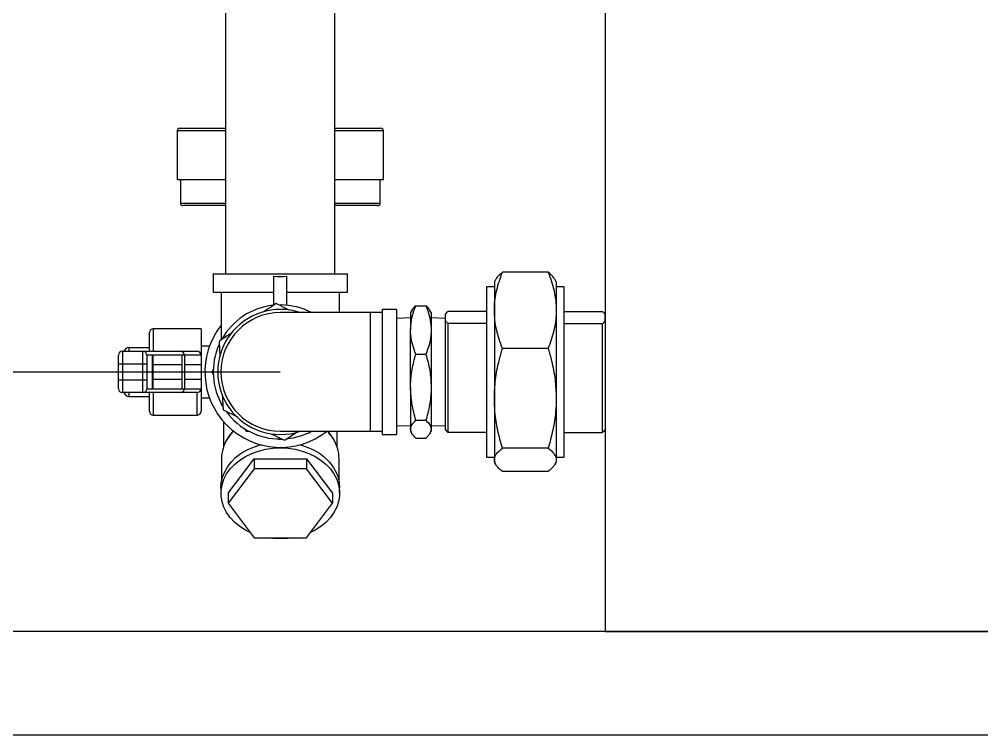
# Model space of a CAD drawing. Header units: millimetres. Extents: x 12318 to 17800, y 6541 to 10165.
# Drawn here: x 15341.1 to 15368.07, y 7285.31 to 7305.36 of the extents above; entities that cross this region are included whole.
import ezdxf

# ---------------------------------------------------------------- set-up
doc = ezdxf.new("R2010")
doc.units = ezdxf.units.MM
doc.layers.add('Equipment', color=123, linetype='Continuous')
doc.layers.add('GCW', color=214, linetype='Continuous')

# ---------------------------------------------------------------- blocks, each defined once
blk = doc.blocks.new('A$Cbe2ee938')
at = {"layer": 'Equipment'}
for p, q in [((27000, 889.3), (27000, 225)), ((26852.8, 468.7), (26852.8, 363.7)), ((26895.2, 363.7), (26895.2, 468.7)), ((26834, 419.2), (26834, 400.2)), ((26852.8, 419.2), (26834, 419.2)), ((26835, 420.2), (26852.8, 420.2)), ((26895.2, 420.2), (26913, 420.2)), ((26914, 419.2), (26895.2, 419.2)), ((26914, 400.2), (26914, 419.2)), ((26852.8, 400.2), (26834, 400.2)), ((26835.25, 400.2), (26835.25, 391.2)), ((26914, 400.2), (26895.2, 400.2)), ((26912.75, 391.2), (26912.75, 400.2)), ((26835.25, 391.2), (26852.8, 391.2)), ((26852.8, 390.2), (26836.25, 390.2)), ((26895.2, 391.2), (26912.75, 391.2)), ((26911.75, 390.2), (26895.2, 390.2)), ((26848, 363.7), (26848, 356.7)), ((26848, 363.7), (26900, 363.7)), ((26871.5, 351.58), (26871.5, 362.82)), ((26876.5, 351.58), (26876.5, 362.82)), ((26900, 356.7), (26900, 363.7)), ((26977.87, 364.35), (26960.13, 364.35)), ((26957, 358.7), (26954, 358.7)), ((26954, 358.7), (26954, 316.06)), ((26957.55, 361.64), (26957, 360.7)), ((26957, 360.7), (26957, 349.58)), ((26981, 360.7), (26980.46, 361.64)), ((26981, 360.7), (26981, 349.58)), ((26984, 358.7), (26981, 358.7)), ((26984, 358.7), (26984, 316.06)), ((26848, 356.7), (26871.5, 356.7)), ((26851.02, 356.7), (26851.02, 338.08)), ((26876.5, 356.7), (26900, 356.7)), ((26896.98, 348.7), (26896.98, 356.7)), ((26877.46, 349.68), (26872.4, 352.21)), ((26926.55, 351.36), (26930.45, 351.36)), ((26909, 348.7), (26874, 348.7)), ((26913.5, 348.7), (26909, 348.7)), ((26909, 302.7), (26909, 348.7)), ((26919, 349.95), (26913.5, 349.95)), ((26913.5, 349.95), (26913.5, 301.45)), ((26919, 349.95), (26919, 325.7)), ((26924.98, 349.54), (26924.5, 348.7)), ((26924.5, 348.7), (26924.5, 341.98)), ((26932.5, 348.7), (26932.01, 349.54)), ((26932.5, 348.7), (26932.5, 341.98)), ((26938, 348.05), (26939, 349.14)), ((26938.59, 348.77), (26938, 348.18)), ((26938, 348.05), (26938, 348.18)), ((26938, 345.54), (26938, 348.05)), ((26954, 349.14), (26939, 349.14)), ((26957, 349.58), (26957, 315.48)), ((26981, 349.58), (26981, 315.48)), ((26984, 349.14), (26999, 349.14)), ((27000, 348.05), (26999, 349.14)), ((27000, 348.18), (26999.41, 348.77)), ((27000, 348.18), (27000, 348.05)), ((27000, 345.54), (27000, 348.05)), ((26924.5, 346.66), (26919, 346.46)), ((26938, 346.46), (26932.5, 346.66)), ((26938, 303.23), (26938, 345.54)), ((26954, 344.45), (26939, 344.45)), ((26939, 344.45), (26939, 302.26)), ((26984, 344.45), (26999, 344.45)), ((26999, 302.26), (26999, 344.45)), ((27000, 345.54), (27000, 303.23)), ((26823.25, 333.7), (26823.25, 340.95)), ((26843.25, 342.45), (26824.75, 342.45)), ((26824.75, 342.45), (26824.75, 333.7)), ((26843.25, 342.45), (26843.25, 332.2)), ((26924.5, 319.76), (26924.5, 341.98)), ((26932.5, 341.98), (26932.5, 319.76)), ((26850.24, 337.57), (26850.59, 331.78)), ((26811.25, 328.7), (26811.25, 332.2)), ((26812.75, 333.7), (26812.75, 328.7)), ((26812.75, 333.7), (26820.75, 333.7)), ((26815.25, 335.19), (26823.25, 335.19)), ((26815.25, 335.19), (26815.25, 333.7)), ((26820.75, 328.7), (26820.75, 333.7)), ((26820.75, 333.7), (26835.31, 333.7)), ((26822.25, 332.2), (26822.25, 328.7)), ((26835.81, 332.2), (26822.25, 332.2)), ((26824.25, 332.2), (26824.25, 319.2)), ((26824.75, 328.5), (26824.75, 332.2)), ((26835.31, 333.7), (26841.75, 333.7)), ((26836.81, 332.2), (26835.81, 332.2)), ((26835.81, 332.2), (26835.81, 319.2)), ((26836.81, 332.2), (26836.81, 319.2)), ((26843.25, 332.2), (26836.81, 332.2)), ((26846.46, 335.7), (26843.25, 335.7)), ((26843.25, 332.2), (26843.25, 328.58)), ((26926.55, 332.59), (26930.45, 332.59)), ((26977.87, 334.8), (26960.13, 334.8)), ((26811.25, 322.7), (26811.25, 328.7)), ((26812.75, 328.7), (26811.25, 328.7)), ((26820.75, 328.7), (26812.75, 328.7)), ((26812.75, 328.7), (26812.75, 322.7)), ((26820.75, 322.7), (26820.75, 328.7)), ((26822.25, 328.7), (26820.75, 328.7)), ((26822.25, 328.7), (26822.25, 322.7)), ((26824.75, 322.9), (26824.75, 328.5)), ((26835.81, 328.5), (26824.75, 328.5)), ((26836.81, 328.58), (26843.25, 328.58)), ((26843.25, 328.58), (26843.25, 322.82)), ((26848.06, 326.77), (26847.44, 325.7)), ((26847.44, 325.7), (26848.06, 324.63)), ((26919, 325.7), (26919, 301.45)), ((26811.25, 319.2), (26811.25, 322.7)), ((26811.25, 322.7), (26812.75, 322.7)), ((26812.75, 322.7), (26812.75, 317.7)), ((26812.75, 322.7), (26820.75, 322.7)), ((26820.75, 317.7), (26820.75, 322.7)), ((26820.75, 322.7), (26822.25, 322.7)), ((26822.25, 322.7), (26822.25, 319.2)), ((26824.75, 319.2), (26824.75, 322.9)), ((26824.75, 322.9), (26835.81, 322.9)), ((26843.25, 322.82), (26836.81, 322.82)), ((26843.25, 322.82), (26843.25, 319.2)), ((26820.75, 317.7), (26812.75, 317.7)), ((26815.25, 317.7), (26815.25, 316.21)), ((26835.31, 317.7), (26820.75, 317.7)), ((26822.25, 319.2), (26835.81, 319.2)), ((26823.25, 310.45), (26823.25, 317.7)), ((26824.75, 317.7), (26824.75, 308.95)), ((26841.75, 317.7), (26835.31, 317.7)), ((26835.81, 319.2), (26836.81, 319.2)), ((26836.81, 319.2), (26843.25, 319.2)), ((26841.75, 308.95), (26841.75, 317.7)), ((26843.25, 319.2), (26843.25, 310.45)), ((26924.5, 319.76), (26924.5, 303.49)), ((26932.5, 319.76), (26932.5, 303.49)), ((26815.25, 316.21), (26823.25, 316.21)), ((26843.25, 315.7), (26846.51, 315.7)), ((26851.48, 317.14), (26851.84, 311.06)), ((26954, 316.06), (26954, 292.7)), ((26957, 315.48), (26957, 291.6)), ((26981, 315.48), (26981, 291.6)), ((26984, 316.06), (26984, 292.7)), ((26851.84, 311.06), (26857.43, 308.27)), ((26824.75, 308.95), (26841.75, 308.95)), ((26852, 306.42), (26852, 296.73)), ((26926.55, 306.94), (26930.45, 306.94)), ((26860.08, 303.81), (26860.72, 302.7)), ((26860.72, 302.7), (26862.09, 302.7)), ((26874, 302.7), (26909, 302.7)), ((26896, 296.73), (26896, 302.7)), ((26909, 302.7), (26913.5, 302.7)), ((26919, 304.94), (26924.5, 304.75)), ((26924.5, 303.49), (26924.5, 302.7)), ((26924.5, 302.7), (26924.98, 301.86)), ((26932.01, 301.86), (26932.5, 302.7)), ((26932.5, 304.75), (26938, 304.94)), ((26932.5, 303.49), (26932.5, 302.7)), ((26938, 303.23), (26938.59, 302.63)), ((26938.64, 302.65), (26939, 302.26)), ((26999.36, 302.65), (26999, 302.26)), ((26999.41, 302.63), (27000, 303.23)), ((26870.45, 301.76), (26875.6, 299.19)), ((26913.5, 301.45), (26919, 301.45)), ((26926.55, 300.04), (26930.45, 300.04)), ((26954, 302.26), (26939, 302.26)), ((26984, 302.26), (26999, 302.26)), ((26858.84, 294.14), (26861.1, 295.48)), ((26861.1, 295.48), (26863.56, 296.59)), ((26862.92, 294.08), (26865.53, 295.02)), ((26863.56, 296.59), (26866.18, 297.46)), ((26865.53, 295.02), (26868.28, 295.71)), ((26866.18, 297.46), (26866.28, 297.49)), ((26868.28, 295.71), (26871.12, 296.12)), ((26871.12, 296.12), (26874, 296.26)), ((26874, 296.26), (26876.88, 296.12)), ((26876.88, 296.12), (26879.72, 295.71)), ((26879.72, 295.71), (26882.47, 295.02)), ((26881.72, 297.49), (26881.82, 297.46)), ((26881.82, 297.46), (26884.44, 296.59)), ((26882.47, 295.02), (26885.08, 294.08)), ((26884.44, 296.59), (26886.9, 295.48)), ((26886.9, 295.48), (26889.16, 294.14)), ((26977.87, 296.15), (26960.13, 296.15)), ((26851.2, 292.14), (26851.2, 283.21)), ((26853.79, 278.64), (26863.9, 292.05)), ((26855.06, 290.88), (26856.82, 292.6)), ((26856.28, 289.87), (26858.26, 291.49)), ((26856.82, 292.6), (26858.84, 294.14)), ((26858.26, 291.49), (26860.48, 292.9)), ((26860.48, 292.9), (26862.92, 294.08)), ((26863.9, 292.05), (26884.1, 292.05)), ((26863.9, 292.05), (26863.9, 288.19)), ((26884.1, 292.05), (26894.21, 278.64)), ((26884.1, 292.05), (26884.1, 288.19)), ((26885.08, 294.08), (26887.52, 292.9)), ((26887.52, 292.9), (26889.74, 291.49)), ((26889.16, 294.14), (26891.18, 292.6)), ((26889.74, 291.49), (26891.72, 289.87)), ((26891.18, 292.6), (26892.94, 290.88)), ((26896.8, 283.21), (26896.8, 292.14)), ((26954, 292.7), (26957, 292.7)), ((26957, 291.6), (26957, 290.7)), ((26981, 292.7), (26984, 292.7)), ((26981, 291.6), (26981, 290.7)), ((26852.43, 287.01), (26853.59, 289.01)), ((26853.19, 286.14), (26854.58, 288.08)), ((26853.59, 289.01), (26855.06, 290.88)), ((26863.9, 288.19), (26853.79, 274.78)), ((26854.58, 288.08), (26856.28, 289.87)), ((26884.1, 288.19), (26863.9, 288.19)), ((26894.21, 274.78), (26884.1, 288.19)), ((26891.72, 289.87), (26893.42, 288.08)), ((26892.94, 290.88), (26894.41, 289.01)), ((26893.42, 288.08), (26894.81, 286.14)), ((26894.41, 289.01), (26895.57, 287.01)), ((26957, 290.7), (26957.55, 289.76)), ((26980.46, 289.76), (26981, 290.7)), ((26851.13, 282.76), (26851.61, 284.91)), ((26851.41, 281.94), (26852.13, 284.09)), ((26851.61, 284.91), (26852.43, 287.01)), ((26852.13, 284.09), (26853.19, 286.14)), ((26894.81, 286.14), (26895.87, 284.09)), ((26895.57, 287.01), (26896.39, 284.91)), ((26895.87, 284.09), (26896.59, 281.94)), ((26896.39, 284.91), (26896.87, 282.76)), ((26977.87, 287.05), (26960.13, 287.05)), ((26851, 280.89), (26851.13, 282.76)), ((26851, 280.89), (26851, 278.64)), ((26851.05, 279.75), (26851.41, 281.94)), ((26896.59, 281.94), (26896.95, 279.75)), ((26896.87, 282.76), (26897, 280.89)), ((26897, 278.64), (26897, 280.89)), ((26851.05, 277.54), (26851.05, 279.75)), ((26851.41, 275.34), (26851.05, 277.54)), ((26853.79, 278.64), (26853.79, 274.78)), ((26894.21, 278.64), (26894.21, 274.78)), ((26896.95, 277.54), (26896.59, 275.34)), ((26896.95, 279.75), (26896.95, 277.54)), ((26852.13, 273.2), (26851.41, 275.34)), ((26853.19, 271.14), (26852.13, 273.2)), ((26853.79, 274.78), (26863.9, 261.38)), ((26884.1, 261.38), (26894.21, 274.78)), ((26895.87, 273.2), (26894.81, 271.14)), ((26896.59, 275.34), (26895.87, 273.2)), ((26854.58, 269.2), (26853.19, 271.14)), ((26856.28, 267.41), (26854.58, 269.2)), ((26893.42, 269.2), (26891.72, 267.41)), ((26894.81, 271.14), (26893.42, 269.2)), ((26858.26, 265.8), (26856.28, 267.41)), ((26860.48, 264.39), (26858.26, 265.8)), ((26889.74, 265.8), (26887.52, 264.39)), ((26891.72, 267.41), (26889.74, 265.8)), ((26862.33, 263.46), (26860.48, 264.39)), ((26863.9, 261.38), (26884.1, 261.38)), ((26871.12, 261.16), (26869.4, 261.38)), ((26878.6, 261.38), (26876.88, 261.16)), ((26887.52, 264.39), (26885.67, 263.46)), ((26874, 261.02), (26871.12, 261.16)), ((26876.88, 261.16), (26874, 261.02)), ((29000, 225), (26251, 225)), ((27000, 225), (29000, 225)), ((26251, 185), (29000, 185))]:
    blk.add_line(p, q, dxfattribs=at)
for centre, radius, start, end in [((26835, 419.2), 1, 90, 180), ((26913, 419.2), 1, 0, 90), ((26836.25, 391.2), 1, 180, 270), ((26911.75, 391.2), 1, 270, 0), ((26874, 388.7), 26, 264.4823, 275.5177), ((26874, 325.7), 26, 96.4119, 150.5162), ((26874, 325.7), 26, 62.2042, 90), ((26874, 325.7), 24.25, 71.5235, 288.4765), ((26874, 325.7), 23, 90, 270), ((26874, 325.7), 29.25, 141.7673, 308.2822), ((26824.75, 340.95), 1.5, 90, 180), ((26874, 325.7), 26, 155.8079, 211.0096), ((26812.75, 332.2), 1.5, 90, 180), ((26820.75, 332.2), 1.5, 0, 90), ((26835.31, 332.2), 1.5, 0, 90), ((26841.75, 332.2), 1.5, 0, 90), ((26812.75, 319.2), 1.5, 180, 270), ((26820.75, 319.2), 1.5, 270, 0), ((26835.31, 319.2), 1.5, 270, 0), ((26841.75, 319.2), 1.5, 270, 0), ((26856.62, 315.66), 6, 199.8919, 214.4074), ((26824.75, 310.45), 1.5, 180, 270), ((26841.75, 310.45), 1.5, 270, 0), ((26874, 325.7), 26, 216.4116, 270.5227), ((26868.15, 290.43), 17.38, 134.9053, 147.8564), ((26874, 325.7), 26, 275.7632, 297.7958), ((26879.81, 290.4), 17.43, 32.8861, 45.084), ((26865.41, 292.03), 14.21, 147.4475, 179.5581), ((26874, 305.63), 6, 259.8919, 274.4074), ((26882.56, 292.03), 14.24, 0.4593, 33.3787)]:
    blk.add_arc(centre, radius, start, end, dxfattribs=at)
for centre, start_param, end_param in [((26815.25, 332.95), 0, 1.230228), ((26815.25, 318.45), 1.911365, 3.141593)]:
    blk.add_ellipse(centre, major_axis=(0, 2.23), ratio=0.896006, start_param=start_param, end_param=end_param, dxfattribs=at)
for points, knots in [([(26957, 349.58), (26957, 349.93), (26957.02, 351.43), (26957.26, 354.08), (26958.1, 358.69), (26959.31, 362.08), (26960.13, 364.35)], [0, 0, 0, 0, 0.070094, 0.300499, 0.53094, 1, 1, 1, 1]), ([(26960.13, 364.35), (26959.68, 363.98), (26958.8, 363.25), (26957.94, 362.34), (26957.67, 361.79), (26957.58, 361.62)], [0, 0, 0, 0, 0.409969, 0.819844, 1, 1, 1, 1]), ([(26977.87, 364.35), (26978.32, 363.16), (26979.22, 360.77), (26980.2, 357.1), (26980.87, 353.36), (26980.96, 350.84), (26981, 349.58)], [0, 0, 0, 0, 0.247711, 0.495365, 0.747705, 1, 1, 1, 1]), ([(26980.43, 361.62), (26980.31, 361.83), (26979.8, 362.75), (26978.72, 363.65), (26977.87, 364.35)], [0, 0, 0, 0, 0.223657, 1, 1, 1, 1]), ([(26872.4, 352.21), (26871.65, 351.71), (26870, 350.63), (26868.32, 349.51), (26867.4, 348.91)], [0, 0, 0, 0, 0.456594, 1, 1, 1, 1]), ([(26924.5, 341.98), (26924.57, 343.22), (26924.71, 345.74), (26925.59, 348.86), (26926.31, 350.72), (26926.55, 351.36)], [0, 0, 0, 0, 0.393045, 0.79206, 1, 1, 1, 1]), ([(26926.55, 351.36), (26925.91, 350.8), (26925.22, 350.19), (26925.03, 349.57), (26925.01, 349.52)], [0, 0, 0, 0, 0.9186299, 1, 1, 1, 1]), ([(26930.45, 351.36), (26930.69, 350.72), (26931.41, 348.88), (26932.28, 345.76), (26932.43, 343.24), (26932.5, 341.98)], [0, 0, 0, 0, 0.2079402, 0.6013403, 1, 1, 1, 1]), ([(26931.97, 349.52), (26931.94, 349.6), (26931.72, 350.22), (26931.04, 350.83), (26930.45, 351.36)], [0, 0, 0, 0, 0.129677, 1, 1, 1, 1]), ([(26960.13, 334.8), (26959.68, 336), (26958.78, 338.39), (26957.8, 342.06), (26957.13, 345.79), (26957.04, 348.32), (26957, 349.58)], [0, 0, 0, 0, 0.247711, 0.495365, 0.747705, 1, 1, 1, 1]), ([(26981, 349.58), (26981, 349.23), (26980.98, 347.72), (26980.74, 345.07), (26979.9, 340.46), (26978.69, 337.07), (26977.87, 334.8)], [0, 0, 0, 0, 0.070094, 0.300499, 0.53094, 1, 1, 1, 1]), ([(26939, 344.45), (26938.85, 344.58), (26938.45, 344.94), (26938.17, 345.31), (26938, 345.54)], [0, 0, 0, 0, 0.369429, 1, 1, 1, 1]), ([(26999, 344.45), (26999.15, 344.58), (26999.55, 344.94), (26999.83, 345.31), (27000, 345.54)], [0, 0, 0, 0, 0.369429, 1, 1, 1, 1]), ([(26855.32, 340.92), (26855.04, 340.74), (26853.31, 339.6), (26851.64, 338.49), (26850.24, 337.57)], [0, 0, 0, 0, 0.16351, 1, 1, 1, 1]), ([(26926.55, 332.59), (26926.11, 333.77), (26925.23, 336.14), (26924.59, 339.29), (26924.52, 341.25), (26924.5, 341.98)], [0, 0, 0, 0, 0.383432, 0.770555, 1, 1, 1, 1]), ([(26932.5, 341.98), (26932.48, 341.25), (26932.41, 339.3), (26931.78, 336.15), (26930.89, 333.78), (26930.45, 332.59)], [0, 0, 0, 0, 0.229444, 0.612524, 1, 1, 1, 1]), ([(26924.5, 319.76), (26924.5, 320.07), (26924.52, 322.37), (26924.97, 326.71), (26926.02, 330.62), (26926.55, 332.59)], [0, 0, 0, 0, 0.070111, 0.530795, 1, 1, 1, 1]), ([(26930.45, 332.59), (26931.02, 330.51), (26932.18, 326.3), (26932.39, 321.96), (26932.5, 319.76)], [0, 0, 0, 0, 0.495458, 1, 1, 1, 1]), ([(26957, 315.48), (26957.09, 317.9), (26957.29, 322.77), (26958.54, 329.22), (26959.67, 333.19), (26960.13, 334.8)], [0, 0, 0, 0, 0.370045, 0.745154, 1, 1, 1, 1]), ([(26977.87, 334.8), (26978.33, 333.19), (26979.45, 329.25), (26980.71, 322.8), (26980.9, 317.93), (26981, 315.48)], [0, 0, 0, 0, 0.254847, 0.625163, 1, 1, 1, 1]), ([(26824.75, 328.5), (26824.69, 328.49), (26824.58, 328.49), (26824.45, 328.49), (26824.35, 328.48), (26824.27, 328.47), (26824.25, 328.46), (26824.25, 328.45), (26824.25, 328.45)], [0, 0, 0, 0, 0.211822, 0.42565, 0.555069, 0.770822, 0.98656, 1, 1, 1, 1]), ([(26824.25, 322.95), (26824.25, 322.95), (26824.25, 322.94), (26824.27, 322.93), (26824.35, 322.92), (26824.45, 322.91), (26824.58, 322.91), (26824.69, 322.91), (26824.75, 322.9)], [0, 0, 0, 0, 0.01344, 0.229178, 0.444931, 0.57435, 0.788178, 1, 1, 1, 1]), ([(26926.55, 306.94), (26925.98, 309.02), (26924.82, 313.22), (26924.61, 317.57), (26924.5, 319.76)], [0, 0, 0, 0, 0.495458, 1, 1, 1, 1]), ([(26932.5, 319.76), (26932.5, 319.46), (26932.48, 317.16), (26932.03, 312.82), (26930.98, 308.91), (26930.45, 306.94)], [0, 0, 0, 0, 0.070111, 0.530795, 1, 1, 1, 1]), ([(26960.13, 296.15), (26959.49, 298.46), (26958.2, 303.1), (26957.17, 309.58), (26957.05, 313.73), (26957, 315.48)], [0, 0, 0, 0, 0.365191, 0.733498, 1, 1, 1, 1]), ([(26981, 315.48), (26980.95, 313.73), (26980.83, 309.61), (26979.81, 303.12), (26978.52, 298.48), (26977.87, 296.15)], [0, 0, 0, 0, 0.266501, 0.631403, 1, 1, 1, 1]), ([(26924.5, 303.49), (26924.5, 303.57), (26924.52, 304.19), (26924.97, 305.36), (26926.02, 306.41), (26926.55, 306.94)], [0, 0, 0, 0, 0.070111, 0.530795, 1, 1, 1, 1]), ([(26930.45, 306.94), (26931.02, 306.38), (26932.18, 305.25), (26932.39, 304.08), (26932.5, 303.49)], [0, 0, 0, 0, 0.495458, 1, 1, 1, 1]), ([(26855.92, 302.89), (26855.64, 302.6), (26854.8, 301.77), (26854, 300.75), (26853.57, 299.99), (26853.51, 299.87)], [0, 0, 0, 0, 0.304032, 0.892548, 1, 1, 1, 1]), ([(26875.6, 299.19), (26876.99, 300.11), (26878.61, 301.18), (26880.29, 302.29), (26880.53, 302.45)], [0, 0, 0, 0, 0.8520437, 1, 1, 1, 1]), ([(26894.36, 300.06), (26894.18, 300.34), (26893.63, 301.24), (26892.92, 302.13), (26892.32, 302.68), (26892.3, 302.7)], [0, 0, 0, 0, 0.300459, 0.973875, 1, 1, 1, 1]), ([(26926.55, 300.04), (26925.98, 300.6), (26924.82, 301.73), (26924.61, 302.9), (26924.5, 303.49)], [0, 0, 0, 0, 0.495458, 1, 1, 1, 1]), ([(26932.5, 303.49), (26932.5, 303.41), (26932.48, 302.79), (26932.03, 301.62), (26930.98, 300.57), (26930.45, 300.04)], [0, 0, 0, 0, 0.070111, 0.530795, 1, 1, 1, 1]), ([(26957, 291.6), (26957, 291.71), (26957.02, 292.17), (26957.26, 292.99), (26958.1, 294.41), (26959.31, 295.45), (26960.13, 296.15)], [0, 0, 0, 0, 0.070094, 0.300499, 0.53094, 1, 1, 1, 1]), ([(26977.87, 296.15), (26978.32, 295.78), (26979.22, 295.05), (26980.2, 293.92), (26980.87, 292.77), (26980.96, 291.99), (26981, 291.6)], [0, 0, 0, 0, 0.247711, 0.495365, 0.747705, 1, 1, 1, 1]), ([(26960.13, 287.05), (26959.68, 287.42), (26958.78, 288.15), (26957.8, 289.28), (26957.13, 290.43), (26957.04, 291.21), (26957, 291.6)], [0, 0, 0, 0, 0.247711, 0.495365, 0.747705, 1, 1, 1, 1]), ([(26981, 291.6), (26981, 291.49), (26980.98, 291.03), (26980.74, 290.21), (26979.9, 288.79), (26978.69, 287.75), (26977.87, 287.05)], [0, 0, 0, 0, 0.070094, 0.300499, 0.53094, 1, 1, 1, 1])]:
    blk.add_open_spline(points, degree=3, knots=knots, dxfattribs=at)

msp = doc.modelspace()

# ---------------------------------------------------------------- linework, layer by layer
at = {"layer": 'GCW'}
msp.add_line((15319.658, 7295.479), (15348.417, 7295.479), dxfattribs=at)

# ---------------------------------------------------------------- block references
at = {"xscale": 0.072267749473635, "yscale": 0.072267749473635, "zscale": 0.072267749473635}
msp.add_blockref('A$Cbe2ee938', (13406.294, 7271.941), dxfattribs=at)

doc.saveas('drawing.dxf')
